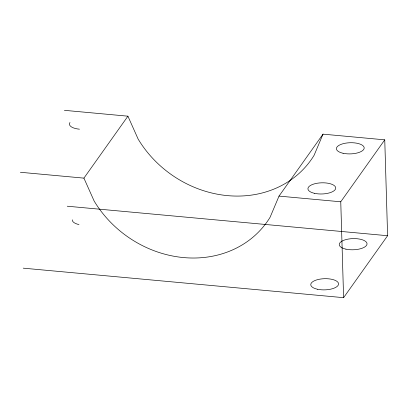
<?xml version="1.0" encoding="UTF-8"?>
<svg xmlns="http://www.w3.org/2000/svg" width="408" height="408" viewBox="0 0 408 408"><rect width="100%" height="100%" fill="white"/><g stroke="black" fill="none" stroke-linecap="round" stroke-linejoin="round"><path stroke-width="0.61" d="M23.246 268.163L343.602 297.667L387.6 235.722L384.754 139.837L323.014 134.15L279.016 196.1L270.106 217.234A105.84 92.728 35.4 0 1 94.141 201.027L83.921 178.128L127.918 116.183L64.398 110.333M323.014 134.15L314.104 155.29A105.84 92.728 35.4 0 1 138.139 139.082L127.918 116.183M343.602 297.667L340.757 201.787L384.754 139.837M20.4 172.278L83.921 178.128M279.016 196.1L340.757 201.787M67.243 206.213L387.6 235.722M78.974 224.568A13.908 5.59 -1.7 0 1 72.277 219.835M79.448 129.188A13.908 5.59 -1.7 0 1 69.982 122.492M345.933 249.155A13.908 5.59 -1.7 0 0 367.037 243.969A13.908 5.59 -1.7 0 0 346.448 239.46A13.908 5.59 -1.7 0 0 345.933 249.155M317.465 289.241A13.908 5.59 -1.7 0 0 338.569 284.05A13.908 5.59 -1.7 0 0 317.975 279.546A13.908 5.59 -1.7 0 0 317.465 289.241M314.619 193.356A13.908 5.59 -1.7 0 0 335.723 188.165A13.908 5.59 -1.7 0 0 315.129 183.661A13.908 5.59 -1.7 0 0 314.619 193.356M343.087 153.27A13.908 5.59 -1.7 0 0 364.191 148.084A13.908 5.59 -1.7 0 0 343.602 143.575A13.908 5.59 -1.7 0 0 343.087 153.27"/></g></svg>
